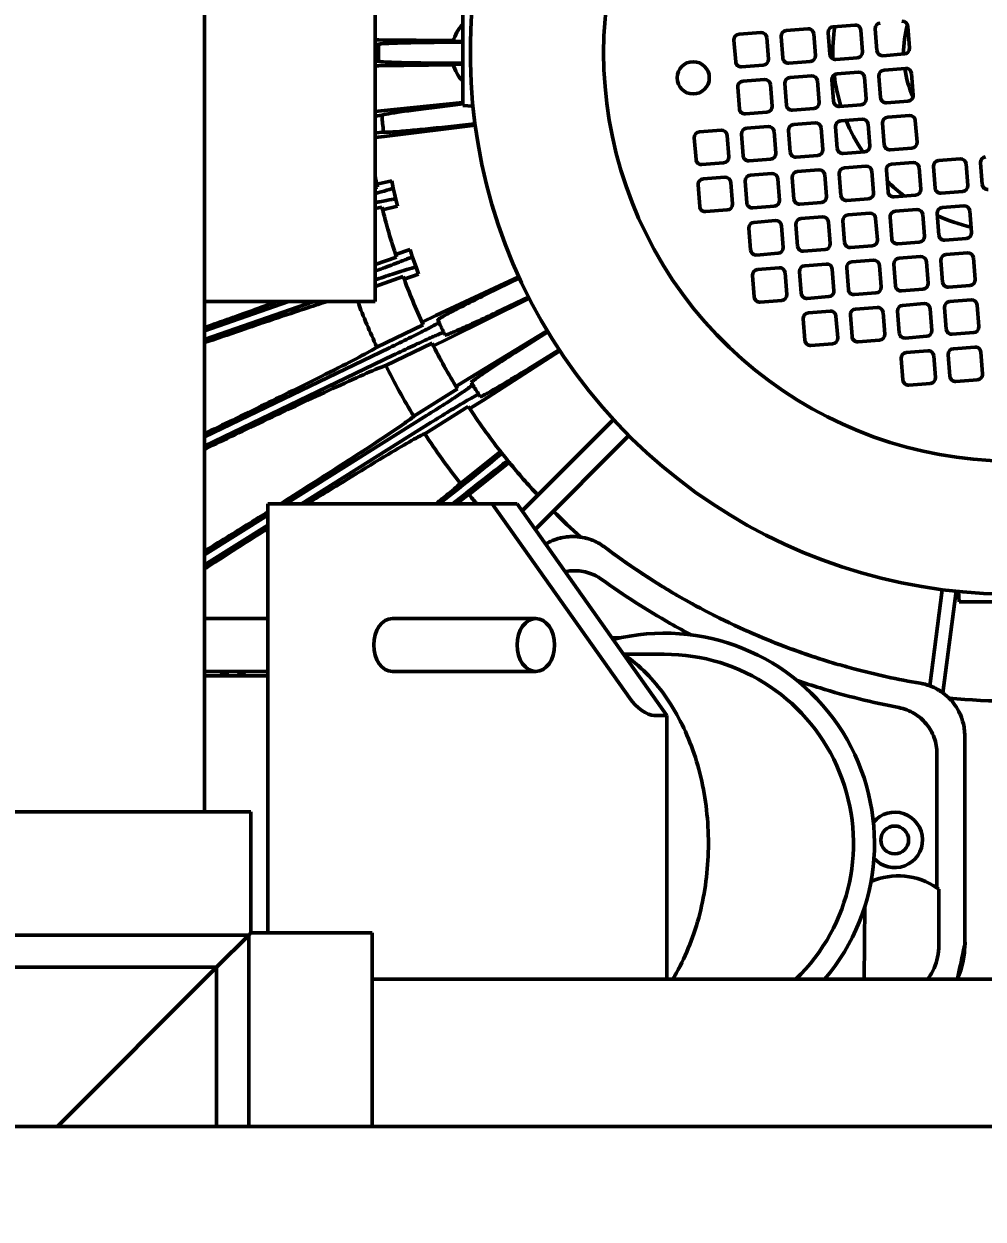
# Model space of a CAD drawing. Header units: inches. Extents: x 11 to 1621, y 11 to 1332.
# Drawn here: x 1080.39 to 1087.19, y 301.62 to 310.09 of the extents above; entities that cross this region are included whole.
import ezdxf

# ---------------------------------------------------------------- set-up
doc = ezdxf.new("R2010")
doc.units = ezdxf.units.IN
doc.header["$LTSCALE"] = 48
doc.header["$MEASUREMENT"] = 0
doc.layers.add('Dimension (ANSI)', color=7, linetype='Continuous', lineweight=25)
doc.layers.add('Visible (ANSI)', color=7, linetype='Continuous', lineweight=50)
doc.styles.add('Dimension Text', font='tahoma.ttf')
doc.dimstyles.new('ELC FT', dxfattribs={"dimscale": 48, "dimtxt": 0.12, "dimasz": 0.098425, "dimexe": 0.05, "dimexo": 0.1, "dimgap": 0.031496, "dimtad": 1, "dimdec": 5, "dimzin": 3, "dimdsep": 46, "dimlunit": 4, "dimtxsty": 'Dimension Text', "dimcen": 0.09, "dimdle": 0.5, "dimclrd": 5, "dimclre": 5, "dimclrt": 256, "dimadec": 1, "dimazin": 3, "dimtfac": 0.833333, "dimtofl": 0, "dimtmove": 0, "dimatfit": 3, "dimfxl": 0, "dimfrac": 2, "dimtolj": 1, "dimtzin": 0, "dimlwd": 25, "dimlwe": 25, "dimarcsym": 0})

# ---------------------------------------------------------------- blocks, each defined once
blk = doc.blocks.new('*D32')
at = {"layer": 'Defpoints', "color": 0, "linetype": 'Continuous', "transparency": 16777216}
for p in [(1009.1438, 460.8893), (1167.9445, 460.8893), (1018.5453, 291.4511)]:
    blk.add_point(p, dxfattribs=at)
at = {"layer": 'Dimension (ANSI)', "color": 5, "linetype": 'Continuous', "lineweight": 25, "transparency": 16777216}
for p, q in [((1163.1445, 460.8893), (1006.7438, 460.8893)), ((1009.1438, 296.1755), (1009.1438, 456.1649)), ((1013.7453, 291.4511), (1006.7438, 291.4511))]:
    blk.add_line(p, q, dxfattribs=at)
at = {"layer": 'Dimension (ANSI)', "color": 5, "linetype": 'Continuous', "transparency": 16777216}
for points in [[(1008.3564, 456.1649), (1009.9312, 456.1649), (1009.1438, 460.8893)], [(1008.3564, 296.1755), (1009.9312, 296.1755), (1009.1438, 291.4511)]]:
    blk.add_solid(points, dxfattribs=at)
at = {"layer": 'Dimension (ANSI)', "linetype": 'Continuous', "lineweight": 25, "transparency": 16777216, "insert": (1003.9957, 376.1702), "char_height": 5.76, "attachment_point": 5, "rotation": 90, "style": 'Dimension Text'}
blk.add_mtext('\\A1;14\'-1 7/16"', dxfattribs=at)
blk = doc.blocks.new('*D51')
at = {"layer": 'Defpoints', "color": 0, "linetype": 'Continuous', "transparency": 16777216}
for p in [(1146.447, 546.4511), (994.5453, 291.4511), (1018.5453, 291.4511)]:
    blk.add_point(p, dxfattribs=at)
at = {"layer": 'Dimension (ANSI)', "color": 5, "linetype": 'Continuous', "lineweight": 25, "transparency": 16777216}
for p, q in [((1141.647, 546.4511), (992.1453, 546.4511)), ((994.5453, 541.7267), (994.5453, 296.1755)), ((1013.7453, 291.4511), (992.1453, 291.4511))]:
    blk.add_line(p, q, dxfattribs=at)
at = {"layer": 'Dimension (ANSI)', "color": 5, "linetype": 'Continuous', "transparency": 16777216}
for points in [[(993.7579, 541.7267), (995.3327, 541.7267), (994.5453, 546.4511)], [(993.7579, 296.1755), (995.3327, 296.1755), (994.5453, 291.4511)]]:
    blk.add_solid(points, dxfattribs=at)
at = {"layer": 'Dimension (ANSI)', "linetype": 'Continuous', "lineweight": 25, "transparency": 16777216, "insert": (990.0336, 418.9511), "char_height": 5.76, "attachment_point": 5, "rotation": 90, "style": 'Dimension Text'}
blk.add_mtext('\\A1;21\'-3"', dxfattribs=at)

msp = doc.modelspace()

# ---------------------------------------------------------------- linework, layer by layer
at = {"layer": 'Visible (ANSI)'}
for p, q in [((1081.668842, 319.578653), (1081.668842, 304.504153)), ((1082.876756, 313.072271), (1082.876756, 308.122271)), ((1083.498372, 310.258714), (1083.498372, 309.510683)), ((1085.943246, 310.055161), (1085.790176, 310.043114)), ((1086.276861, 310.081417), (1086.123791, 310.06937)), ((1086.331245, 309.892187), (1086.319198, 310.045257)), ((1086.421245, 310.053288), (1086.433292, 309.900218)), ((1086.664859, 309.918443), (1086.652812, 310.071513)), ((1082.876756, 309.976959), (1082.903224, 309.976959)), ((1082.903224, 309.976959), (1083.43188, 309.970587)), ((1083.498372, 309.959632), (1083.296701, 309.958174)), ((1083.430449, 309.965732), (1083.498372, 309.96547)), ((1085.420403, 309.97452), (1085.432449, 309.82145)), ((1085.609632, 310.028905), (1085.456562, 310.016858)), ((1085.664017, 309.839675), (1085.65197, 309.992745)), ((1085.754017, 310.000776), (1085.766064, 309.847706)), ((1085.997631, 309.865931), (1085.985584, 310.019001)), ((1086.087631, 310.027032), (1086.099678, 309.873962)), ((1082.876756, 309.943957), (1082.902657, 309.944614)), ((1086.475629, 309.864059), (1086.628699, 309.876105)), ((1082.902655, 309.824874), (1082.876756, 309.825529)), ((1082.903224, 309.792439), (1082.876756, 309.792439)), ((1083.43188, 309.79881), (1082.903224, 309.792439)), ((1083.29673, 309.811223), (1083.498372, 309.809765)), ((1083.498372, 309.803928), (1083.430449, 309.803666)), ((1085.474787, 309.785291), (1085.627857, 309.797337)), ((1085.808401, 309.811547), (1085.961471, 309.823593)), ((1086.142015, 309.837803), (1086.295085, 309.849849)), ((1085.969502, 309.721547), (1085.816432, 309.7095)), ((1086.303117, 309.747803), (1086.150047, 309.735756)), ((1086.357501, 309.558573), (1086.345454, 309.711643)), ((1086.447501, 309.719674), (1086.459548, 309.566604)), ((1086.636731, 309.774059), (1086.483661, 309.762012)), ((1086.691115, 309.584829), (1086.679068, 309.737899)), ((1085.446659, 309.640906), (1085.458705, 309.487836)), ((1085.635888, 309.695291), (1085.482818, 309.683244)), ((1085.690273, 309.506061), (1085.678226, 309.659131)), ((1085.780273, 309.667162), (1085.79232, 309.514092)), ((1086.023887, 309.532317), (1086.01184, 309.685387)), ((1086.113887, 309.693418), (1086.125934, 309.540348)), ((1082.921107, 309.473995), (1083.498372, 309.532001)), ((1086.501885, 309.530445), (1086.654955, 309.542491)), ((1082.876756, 309.468998), (1082.921107, 309.473995)), ((1083.498372, 309.521483), (1083.314214, 309.499384)), ((1083.498372, 309.510683), (1083.570404, 309.505538)), ((1085.501043, 309.451677), (1085.654113, 309.463723)), ((1085.834657, 309.477933), (1085.987727, 309.489979)), ((1086.168271, 309.504189), (1086.321341, 309.516235)), ((1082.876756, 309.435228), (1082.924165, 309.44179)), ((1083.586145, 309.371115), (1082.941767, 309.290635)), ((1083.330695, 309.35336), (1083.584937, 309.380147)), ((1085.662144, 309.361677), (1085.509074, 309.34963)), ((1085.995758, 309.387933), (1085.842688, 309.375886)), ((1086.329373, 309.414189), (1086.176303, 309.402142)), ((1086.383757, 309.224959), (1086.37171, 309.378029)), ((1086.473757, 309.38606), (1086.485804, 309.23299)), ((1086.662987, 309.440445), (1086.509917, 309.428398)), ((1086.717371, 309.251215), (1086.705324, 309.404285)), ((1082.93757, 309.322803), (1082.876756, 309.317504)), ((1082.941767, 309.290635), (1082.876756, 309.28331)), ((1085.139301, 309.281036), (1085.151347, 309.127966)), ((1085.32853, 309.335421), (1085.17546, 309.323374)), ((1085.382915, 309.146191), (1085.370868, 309.299261)), ((1085.472915, 309.307292), (1085.484961, 309.154222)), ((1085.716529, 309.172447), (1085.704482, 309.325517)), ((1085.806529, 309.333548), (1085.818576, 309.180478)), ((1086.050143, 309.198703), (1086.038096, 309.351773)), ((1086.140143, 309.359804), (1086.15219, 309.206734)), ((1086.528141, 309.19683), (1086.681211, 309.208877)), ((1085.527299, 309.118062), (1085.680369, 309.130109)), ((1085.860913, 309.144318), (1086.013983, 309.156365)), ((1086.194527, 309.170574), (1086.347597, 309.182621)), ((1086.689243, 309.106831), (1086.536173, 309.094784)), ((1087.022857, 309.133087), (1086.869787, 309.12104)), ((1085.193685, 309.091806), (1085.346755, 309.103853)), ((1085.6884, 309.028063), (1085.53533, 309.016016)), ((1086.022014, 309.054319), (1085.868944, 309.042272)), ((1086.166399, 309.02619), (1086.178446, 308.87312)), ((1086.355629, 309.080575), (1086.202559, 309.068528)), ((1086.410013, 308.891345), (1086.397966, 309.044415)), ((1086.500013, 309.052446), (1086.51206, 308.899376)), ((1086.743627, 308.917601), (1086.73158, 309.070671)), ((1086.833627, 309.078702), (1086.845674, 308.925632)), ((1087.077241, 308.943857), (1087.065194, 309.096927)), ((1087.167241, 309.104958), (1087.179288, 308.951888)), ((1082.889374, 308.952044), (1082.995193, 308.976196)), ((1083.005857, 308.925378), (1082.995193, 308.976196)), ((1085.165557, 308.947422), (1085.177603, 308.794352)), ((1085.354786, 309.001807), (1085.201716, 308.98976)), ((1085.409171, 308.812577), (1085.397124, 308.965647)), ((1085.499171, 308.973678), (1085.511217, 308.820608)), ((1085.742785, 308.838833), (1085.730738, 308.991903)), ((1085.832785, 308.999934), (1085.844832, 308.846864)), ((1086.076399, 308.865089), (1086.064352, 309.018159)), ((1082.893366, 308.932985), (1082.876756, 308.929194)), ((1086.554397, 308.863216), (1086.707467, 308.875263)), ((1086.888011, 308.889472), (1087.041081, 308.901519)), ((1082.876756, 308.779868), (1082.925761, 308.791053)), ((1083.036252, 308.796302), (1082.930434, 308.77215)), ((1083.036252, 308.796302), (1083.023811, 308.846715)), ((1085.219941, 308.758192), (1085.373011, 308.770239)), ((1085.553555, 308.784448), (1085.706625, 308.796495)), ((1085.887169, 308.810704), (1086.040239, 308.822751)), ((1086.220783, 308.83696), (1086.373853, 308.849007)), ((1086.715499, 308.773217), (1086.562429, 308.76117)), ((1087.049113, 308.799473), (1086.896043, 308.787426)), ((1085.714656, 308.694449), (1085.561586, 308.682402)), ((1086.04827, 308.720705), (1085.8952, 308.708658)), ((1086.102655, 308.531475), (1086.090608, 308.684545)), ((1086.192655, 308.692576), (1086.204702, 308.539506)), ((1086.381884, 308.746961), (1086.228815, 308.734914)), ((1086.436269, 308.557731), (1086.424222, 308.710801)), ((1086.526269, 308.718832), (1086.538316, 308.565762)), ((1086.769883, 308.583987), (1086.757836, 308.737057)), ((1086.859883, 308.745088), (1086.87193, 308.592018)), ((1087.103497, 308.610243), (1087.09145, 308.763313)), ((1085.525427, 308.640064), (1085.537473, 308.486994)), ((1085.769041, 308.505219), (1085.756994, 308.658289)), ((1085.859041, 308.66632), (1085.871088, 308.51325)), ((1086.247039, 308.503346), (1086.400109, 308.515393)), ((1086.580653, 308.529602), (1086.733723, 308.541649)), ((1086.914267, 308.555858), (1087.067337, 308.567905)), ((1083.028199, 308.435482), (1082.876756, 308.38249)), ((1083.022099, 308.453974), (1083.124548, 308.489822)), ((1083.140835, 308.440517), (1083.124548, 308.489822)), ((1085.579811, 308.450834), (1085.732881, 308.462881)), ((1085.913425, 308.47709), (1086.066495, 308.489137)), ((1086.741755, 308.439603), (1086.588685, 308.427556)), ((1087.075369, 308.465859), (1086.922299, 308.453812)), ((1087.129753, 308.276629), (1087.117706, 308.429699)), ((1083.185491, 308.315657), (1083.167483, 308.36436)), ((1085.740912, 308.360835), (1085.587842, 308.348788)), ((1086.074526, 308.387091), (1085.921456, 308.375044)), ((1086.128911, 308.197861), (1086.116864, 308.350931)), ((1086.218911, 308.358962), (1086.230958, 308.205892)), ((1086.40814, 308.413347), (1086.255071, 308.4013)), ((1086.462525, 308.224117), (1086.450478, 308.377187)), ((1086.552525, 308.385218), (1086.564572, 308.232148)), ((1086.796139, 308.250373), (1086.784092, 308.403443)), ((1086.886139, 308.411474), (1086.898186, 308.258404)), ((1082.876756, 308.228252), (1083.076282, 308.298069)), ((1083.185491, 308.315657), (1083.083042, 308.279808)), ((1083.307546, 308.02099), (1083.895974, 308.295675)), ((1083.899756, 308.287385), (1083.670232, 308.174801)), ((1085.551683, 308.30645), (1085.563729, 308.15338)), ((1085.795297, 308.171605), (1085.78325, 308.324675)), ((1085.885297, 308.332706), (1085.897344, 308.179636)), ((1086.273295, 308.169732), (1086.426365, 308.181779)), ((1086.606909, 308.195988), (1086.759979, 308.208035)), ((1086.940523, 308.222244), (1087.093593, 308.234291)), ((1082.442888, 308.122271), (1081.668842, 307.85142)), ((1081.668842, 307.913987), (1082.264084, 308.122271)), ((1081.668842, 308.122271), (1082.876756, 308.122271)), ((1083.969243, 308.143531), (1083.387606, 307.854743)), ((1083.733992, 308.042403), (1083.965119, 308.151657)), ((1085.606067, 308.11722), (1085.759137, 308.129267)), ((1085.939681, 308.143476), (1086.092751, 308.155523)), ((1086.768011, 308.105988), (1086.614941, 308.093942)), ((1087.101625, 308.132244), (1086.948555, 308.120198)), ((1087.156009, 307.943015), (1087.143962, 308.096085)), ((1083.209755, 307.973896), (1083.307546, 308.02099)), ((1086.100782, 308.053476), (1085.947712, 308.04143)), ((1086.155167, 307.864247), (1086.14312, 308.017317)), ((1086.245167, 308.025348), (1086.257214, 307.872278)), ((1086.434396, 308.079732), (1086.281327, 308.067686)), ((1086.488781, 307.890503), (1086.476734, 308.043573)), ((1086.578781, 308.051604), (1086.590828, 307.898534)), ((1086.822395, 307.916759), (1086.810348, 308.069829)), ((1086.912395, 308.07786), (1086.924442, 307.92479)), ((1083.217887, 307.956204), (1082.88974, 307.798177)), ((1083.329251, 307.973818), (1083.321112, 307.991507)), ((1085.911553, 307.999092), (1085.9236, 307.846022)), ((1083.387606, 307.854743), (1083.289815, 307.807649)), ((1083.373014, 307.883731), (1083.364259, 307.901124)), ((1083.541886, 307.575594), (1084.095859, 307.914436)), ((1084.100546, 307.906621), (1083.885071, 307.769047)), ((1086.299551, 307.836118), (1086.452621, 307.848165)), ((1086.633165, 307.862374), (1086.786235, 307.874421)), ((1086.966779, 307.88863), (1087.119849, 307.900677)), ((1081.668842, 307.162203), (1082.979095, 307.793188)), ((1082.952906, 307.667011), (1083.281053, 307.825038)), ((1084.185702, 307.771451), (1083.640057, 307.419357)), ((1083.963253, 307.64462), (1084.180695, 307.779064)), ((1085.965937, 307.809862), (1086.119007, 307.821909)), ((1086.794267, 307.772374), (1086.641197, 307.760328)), ((1087.127881, 307.79863), (1086.974811, 307.786583)), ((1087.182265, 307.609401), (1087.170218, 307.762471)), ((1083.004718, 307.739981), (1081.668842, 307.096657)), ((1086.605037, 307.71799), (1086.617084, 307.56492)), ((1086.848651, 307.583145), (1086.836604, 307.736215)), ((1086.938651, 307.744246), (1086.950698, 307.591176)), ((1083.460045, 307.501177), (1083.151655, 307.307403)), ((1083.449983, 307.517848), (1083.541886, 307.575594)), ((1083.568736, 307.53115), (1083.558668, 307.547816)), ((1086.659421, 307.52876), (1086.812491, 307.540807)), ((1086.993035, 307.555016), (1087.146105, 307.567063)), ((1083.640057, 307.419357), (1083.548153, 307.36161)), ((1083.622311, 307.446529), (1083.611663, 307.462832)), ((1083.229109, 307.184134), (1083.537499, 307.377909)), ((1082.244049, 306.686021), (1083.241006, 307.31245)), ((1083.272425, 307.262447), (1082.355048, 306.686021)), ((1084.566883, 307.284023), (1083.91892, 306.636075)), ((1084.011154, 306.505637), (1084.675927, 307.170411)), ((1083.766099, 307.057508), (1083.481346, 306.830425)), ((1083.775195, 307.045884), (1083.766116, 307.057521)), ((1083.827483, 306.980569), (1083.818157, 306.99201)), ((1083.827467, 306.980556), (1083.542713, 306.753473)), ((1083.331842, 306.686021), (1083.47042, 306.796534)), ((1083.50724, 306.750362), (1083.426559, 306.686021)), ((1082.204366, 306.686021), (1082.115836, 306.686021)), ((1082.115836, 303.644778), (1082.115836, 306.686021)), ((1082.204366, 306.686021), (1082.38086, 306.686021)), ((1083.353273, 306.686021), (1082.38086, 306.686021)), ((1083.706826, 306.686021), (1083.353273, 306.686021)), ((1083.706826, 306.686021), (1084.679239, 305.310821)), ((1083.706826, 306.686021), (1083.883603, 306.686021)), ((1083.883603, 306.686021), (1084.944263, 305.186021)), ((1081.668842, 306.324594), (1082.115836, 306.605459)), ((1082.115836, 306.535714), (1081.668842, 306.254849)), ((1086.896672, 306.077977), (1086.80873, 305.396585)), ((1086.901514, 305.346621), (1086.994432, 306.066574)), ((1087.011054, 306.064888), (1087.016199, 305.992856)), ((1087.016199, 305.992856), (1087.764231, 305.992856)), ((1081.695991, 305.873521), (1082.115836, 305.873521)), ((1082.999719, 305.873521), (1084.016185, 305.873521)), ((1084.609223, 305.735719), (1084.552462, 305.740112)), ((1084.925951, 305.620771), (1084.636848, 305.620771)), ((1081.668842, 305.467271), (1082.115836, 305.467271)), ((1081.695991, 305.498521), (1082.115836, 305.498521)), ((1082.999719, 305.498521), (1084.016185, 305.498521)), ((1084.855733, 305.186021), (1084.944263, 305.186021)), ((1084.944263, 303.316653), (1084.944263, 305.186021)), ((1087.055569, 303.560587), (1087.055569, 305.042179)), ((1081.996967, 304.504153), (1078.965717, 304.504153)), ((1081.996967, 303.644778), (1081.996967, 304.504153)), ((1086.343105, 303.316653), (1086.348553, 303.836711)), ((1081.981342, 303.629153), (1078.965717, 303.629153)), ((1081.753998, 303.401809), (1081.981342, 303.629153)), ((1081.981342, 303.629153), (1081.996967, 303.644778)), ((1081.981342, 302.273462), (1081.981342, 303.629153)), ((1081.996967, 303.644778), (1082.856342, 303.644778)), ((1082.856342, 302.273462), (1082.856342, 303.644778)), ((1079.19306, 303.401809), (1081.753998, 303.401809)), ((1081.753998, 303.401809), (1080.62565, 302.273462)), ((1081.753998, 303.401809), (1081.753998, 302.273462)), ((1144.134479, 303.316653), (1082.856342, 303.316653)), ((1037.571979, 302.273462), (1144.134479, 302.273462))]:
    msp.add_line(p, q, dxfattribs=at)
for centre, radius in [((1085.131452, 309.70693), 0.114173), ((1086.559629, 304.304046), 0.098425)]:
    msp.add_circle(centre, radius, dxfattribs=at)
for centre, radius, start, end in [((1087.390215, 309.884699), 3.838583, 72.7611425, 284.857357), ((1087.390215, 309.884699), 2.893701, 63.8732732, 296.1267268), ((1083.714388, 309.884699), 0.295276, 137.018601, 164.0718793), ((1085.793265, 310.003865), 0.03937, 94.5, 184.5), ((1085.946335, 310.015912), 0.03937, 4.5, 94.5), ((1086.126879, 310.030121), 0.03937, 94.5, 184.5), ((1087.390215, 309.884699), 1.269685, 171.5996651, 181.9330004), ((1086.279949, 310.042168), 0.03937, 4.5, 94.5), ((1086.460494, 310.056377), 0.03937, 94.5, 184.5), ((1086.613564, 310.068424), 0.03937, 4.5, 94.5), ((1087.390215, 309.884699), 0.767717, 164.8568394, 180.6774463), ((1085.459651, 309.977609), 0.03937, 94.5, 184.5), ((1085.612721, 309.989656), 0.03937, 4.5, 94.5), ((1086.138926, 309.877051), 0.03937, 184.5, 274.5), ((1086.291996, 309.889098), 0.03937, 274.5, 4.5), ((1086.47254, 309.903307), 0.03937, 184.5, 274.5), ((1086.62561, 309.915354), 0.03937, 274.5, 4.5), ((1083.714388, 309.884699), 0.295276, 195.9281207, 222.981399), ((1085.471698, 309.824539), 0.03937, 184.5, 274.5), ((1085.624768, 309.836586), 0.03937, 274.5, 4.5), ((1085.805312, 309.850795), 0.03937, 184.5, 274.5), ((1085.958382, 309.862842), 0.03937, 274.5, 4.5), ((1085.819521, 309.670251), 0.03937, 94.5, 184.5), ((1085.972591, 309.682298), 0.03937, 4.5, 94.5), ((1086.153135, 309.696507), 0.03937, 94.5, 184.5), ((1087.390215, 309.884699), 1.269685, 187.0669996, 197.4003349), ((1086.306205, 309.708554), 0.03937, 4.5, 94.5), ((1086.48675, 309.722763), 0.03937, 94.5, 184.5), ((1087.390215, 309.884699), 0.767717, 188.3225537, 204.1431606), ((1086.63982, 309.73481), 0.03937, 4.5, 94.5), ((1085.485907, 309.643995), 0.03937, 94.5, 184.5), ((1085.638977, 309.656042), 0.03937, 4.5, 94.5), ((1085.984638, 309.529228), 0.03937, 274.5, 4.5), ((1086.165182, 309.543437), 0.03937, 184.5, 274.5), ((1086.318252, 309.555484), 0.03937, 274.5, 4.5), ((1086.498796, 309.569693), 0.03937, 184.5, 274.5), ((1086.651866, 309.58174), 0.03937, 274.5, 4.5), ((1085.497954, 309.490925), 0.03937, 184.5, 274.5), ((1085.651024, 309.502972), 0.03937, 274.5, 4.5), ((1085.831568, 309.517181), 0.03937, 184.5, 274.5), ((1085.665233, 309.322428), 0.03937, 4.5, 94.5), ((1085.845777, 309.336637), 0.03937, 94.5, 184.5), ((1085.998847, 309.348684), 0.03937, 4.5, 94.5), ((1086.179391, 309.362893), 0.03937, 94.5, 184.5), ((1087.390215, 309.884699), 1.269685, 202.1905523, 213.6318947), ((1086.332461, 309.37494), 0.03937, 4.5, 94.5), ((1086.513006, 309.389149), 0.03937, 94.5, 184.5), ((1086.666076, 309.401196), 0.03937, 4.5, 94.5), ((1085.178549, 309.284125), 0.03937, 94.5, 184.5), ((1085.331619, 309.296172), 0.03937, 4.5, 94.5), ((1085.512163, 309.310381), 0.03937, 94.5, 184.5), ((1086.010894, 309.195614), 0.03937, 274.5, 4.5), ((1086.191438, 309.209823), 0.03937, 184.5, 274.5), ((1086.344508, 309.22187), 0.03937, 274.5, 4.5), ((1086.525052, 309.236079), 0.03937, 184.5, 274.5), ((1086.678122, 309.248126), 0.03937, 274.5, 4.5), ((1085.190596, 309.131055), 0.03937, 184.5, 274.5), ((1085.343666, 309.143102), 0.03937, 274.5, 4.5), ((1085.52421, 309.157311), 0.03937, 184.5, 274.5), ((1085.67728, 309.169358), 0.03937, 274.5, 4.5), ((1085.857824, 309.183567), 0.03937, 184.5, 274.5), ((1086.692332, 309.067582), 0.03937, 4.5, 94.5), ((1086.872876, 309.081791), 0.03937, 94.5, 184.5), ((1087.025946, 309.093838), 0.03937, 4.5, 94.5), ((1087.20649, 309.108047), 0.03937, 94.5, 184.5), ((1085.691489, 308.988814), 0.03937, 4.5, 94.5), ((1085.872033, 309.003023), 0.03937, 94.5, 184.5), ((1086.025103, 309.01507), 0.03937, 4.5, 94.5), ((1086.205647, 309.029279), 0.03937, 94.5, 184.5), ((1086.358717, 309.041326), 0.03937, 4.5, 94.5), ((1086.539262, 309.055535), 0.03937, 94.5, 184.5), ((1087.390215, 309.884699), 4.596457, 190.9047384, 191.9497454), ((1085.204805, 308.950511), 0.03937, 94.5, 184.5), ((1085.357875, 308.962558), 0.03937, 4.5, 94.5), ((1085.538419, 308.976767), 0.03937, 94.5, 184.5), ((1087.390215, 309.884699), 1.269685, 225.8760361, 233.1239639), ((1087.037992, 308.940768), 0.03937, 274.5, 4.5), ((1087.218537, 308.954977), 0.03937, 184.5, 274.5), ((1086.03715, 308.862), 0.03937, 274.5, 4.5), ((1086.217694, 308.876209), 0.03937, 184.5, 274.5), ((1086.370764, 308.888256), 0.03937, 274.5, 4.5), ((1086.551308, 308.902465), 0.03937, 184.5, 274.5), ((1086.704378, 308.914512), 0.03937, 274.5, 4.5), ((1086.884922, 308.928721), 0.03937, 184.5, 274.5), ((1087.390215, 309.884699), 4.596457, 193.7645404, 198.3783168), ((1085.216852, 308.797441), 0.03937, 184.5, 274.5), ((1085.369922, 308.809488), 0.03937, 274.5, 4.5), ((1085.550466, 308.823697), 0.03937, 184.5, 274.5), ((1085.703536, 308.835744), 0.03937, 274.5, 4.5), ((1085.88408, 308.849953), 0.03937, 184.5, 274.5), ((1086.718588, 308.733968), 0.03937, 4.5, 94.5), ((1086.899132, 308.748177), 0.03937, 94.5, 184.5), ((1087.052202, 308.760224), 0.03937, 4.5, 94.5), ((1085.717745, 308.6552), 0.03937, 4.5, 94.5), ((1085.898289, 308.669409), 0.03937, 94.5, 184.5), ((1086.051359, 308.681456), 0.03937, 4.5, 94.5), ((1086.231903, 308.695665), 0.03937, 94.5, 184.5), ((1086.384973, 308.707712), 0.03937, 4.5, 94.5), ((1086.565518, 308.721921), 0.03937, 94.5, 184.5), ((1087.390215, 309.884699), 1.269685, 245.3681053, 256.8094477), ((1085.564675, 308.643153), 0.03937, 94.5, 184.5), ((1087.064248, 308.607154), 0.03937, 274.5, 4.5), ((1085.910336, 308.516339), 0.03937, 184.5, 274.5), ((1086.063406, 308.528386), 0.03937, 274.5, 4.5), ((1086.24395, 308.542595), 0.03937, 184.5, 274.5), ((1086.39702, 308.554642), 0.03937, 274.5, 4.5), ((1086.577564, 308.568851), 0.03937, 184.5, 274.5), ((1086.730634, 308.580898), 0.03937, 274.5, 4.5), ((1086.911178, 308.595107), 0.03937, 184.5, 274.5), ((1085.576722, 308.490083), 0.03937, 184.5, 274.5), ((1085.729792, 308.50213), 0.03937, 274.5, 4.5), ((1086.744844, 308.400354), 0.03937, 4.5, 94.5), ((1086.925388, 308.414563), 0.03937, 94.5, 184.5), ((1087.078458, 308.42661), 0.03937, 4.5, 94.5), ((1085.590931, 308.309539), 0.03937, 94.5, 184.5), ((1085.744001, 308.321586), 0.03937, 4.5, 94.5), ((1085.924545, 308.335795), 0.03937, 94.5, 184.5), ((1086.077615, 308.347842), 0.03937, 4.5, 94.5), ((1086.258159, 308.362051), 0.03937, 94.5, 184.5), ((1086.411229, 308.374098), 0.03937, 4.5, 94.5), ((1086.591774, 308.388307), 0.03937, 94.5, 184.5), ((1087.390215, 309.884699), 4.596457, 200.1931118, 204.8068882), ((1087.090504, 308.27354), 0.03937, 274.5, 4.5), ((1085.936592, 308.182725), 0.03937, 184.5, 274.5), ((1086.089662, 308.194772), 0.03937, 274.5, 4.5), ((1086.270206, 308.208981), 0.03937, 184.5, 274.5), ((1086.423276, 308.221028), 0.03937, 274.5, 4.5), ((1086.60382, 308.235237), 0.03937, 184.5, 274.5), ((1086.75689, 308.247284), 0.03937, 274.5, 4.5), ((1086.937434, 308.261493), 0.03937, 184.5, 274.5), ((1087.390215, 309.884699), 4.96063, 200.8107926, 204.8735077), ((1085.602978, 308.156469), 0.03937, 184.5, 274.5), ((1085.756048, 308.168516), 0.03937, 274.5, 4.5), ((1086.61803, 308.054693), 0.03937, 94.5, 184.5), ((1086.7711, 308.06674), 0.03937, 4.5, 94.5), ((1086.951644, 308.080949), 0.03937, 94.5, 184.5), ((1087.104714, 308.092996), 0.03937, 4.5, 94.5), ((1085.950801, 308.002181), 0.03937, 94.5, 184.5), ((1086.103871, 308.014228), 0.03937, 4.5, 94.5), ((1086.284415, 308.028437), 0.03937, 94.5, 184.5), ((1086.437485, 308.040484), 0.03937, 4.5, 94.5), ((1086.96369, 307.927879), 0.03937, 184.5, 274.5), ((1087.11676, 307.939926), 0.03937, 274.5, 4.5), ((1085.962848, 307.849111), 0.03937, 184.5, 274.5), ((1086.115918, 307.861158), 0.03937, 274.5, 4.5), ((1086.296462, 307.875367), 0.03937, 184.5, 274.5), ((1086.449532, 307.887414), 0.03937, 274.5, 4.5), ((1086.630076, 307.901623), 0.03937, 184.5, 274.5), ((1086.783146, 307.91367), 0.03937, 274.5, 4.5), ((1087.390215, 309.884699), 4.596457, 206.6216832, 211.2354596), ((1086.644286, 307.721079), 0.03937, 94.5, 184.5), ((1086.797355, 307.733126), 0.03937, 4.5, 94.5), ((1086.9779, 307.747335), 0.03937, 94.5, 184.5), ((1087.13097, 307.759382), 0.03937, 4.5, 94.5), ((1087.390215, 309.884699), 4.96063, 206.5550637, 211.3020791), ((1086.809402, 307.580056), 0.03937, 274.5, 4.5), ((1086.989946, 307.594265), 0.03937, 184.5, 274.5), ((1087.143016, 307.606312), 0.03937, 274.5, 4.5), ((1086.656332, 307.568009), 0.03937, 184.5, 274.5), ((1087.390215, 309.884699), 4.596457, 213.0502546, 217.9579693), ((1087.390215, 309.884699), 4.96063, 212.9836352, 218.0030087), ((1087.088519, 309.644104), 4.210573, 217.7811998, 217.9017481), ((1087.390215, 309.884699), 4.596457, 219.1848878, 223.0369654), ((1087.088519, 309.644104), 4.210573, 219.2411091, 219.3616511), ((1087.390215, 309.884699), 4.96063, 219.1398484, 220.1516419), ((1087.390215, 309.884699), 4.596457, 225, 228.3400968), ((1084.278208, 306.077105), 0.377844, 118.5352502, 120.8072125), ((1084.278208, 306.077105), 0.377844, 98.0931692, 108.7930039), ((1084.278208, 306.077105), 0.377844, 76.959095, 87.6931296), ((1084.278208, 306.077105), 0.377844, 52.9240625, 67.3424384), ((1087.593446, 310.464464), 5.121222, 232.9240625, 238.326021), ((1087.593446, 310.464464), 5.121222, 241.9120622, 245.2632985), ((1084.925951, 304.279771), 1.49, 319.7301875, 104.0909905), ((1087.593446, 310.464464), 5.121222, 248.0750469, 251.4262832), ((1084.925951, 304.279771), 1.341, 314.0932123, 90), ((1087.390215, 309.884699), 7.224409, 217.6318498, 217.6950483), ((1087.593446, 310.464464), 5.121222, 255.0123244, 260.414283), ((1086.677726, 305.042179), 0.377844, 65.9959071, 80.414283), ((1086.677726, 305.042179), 0.377844, 45.6452158, 56.3792504), ((1087.390215, 309.884699), 4.596457, 264.4333157, 275.5666843), ((1086.677726, 305.042179), 0.377844, 24.5453415, 35.2451762), ((1086.677726, 305.042179), 0.377844, 0, 14.8030953), ((1086.559629, 304.304046), 0.19685, 221.4867858, 140.2158223), ((1086.584237, 303.559892), 0.488896, 55.8450448, 113.2625569), ((1086.455592, 303.560587), 0.599977, 340.7495196, 347.8522756)]:
    msp.add_arc(centre, radius, start, end, dxfattribs=at)
for centre, major_axis, ratio, start_param, end_param in [((1085.736239, 309.507189), (-0.626169, 2.743425), 0.99207561, 1.55645938, 1.58513331), ((1085.788907, 309.324377), (-0.929398, 2.656066), 0.99207561, 1.55645938, 1.58513331), ((1083.467384, 306.800407), (0.307813, 0.245473), 0.01249982, 4.71228362, 6.2830498), ((1083.510341, 306.746541), (-0.307814, -0.245473), 0.01249982, 3.14172815, 4.71249438), ((1086.924422, 309.513241), (-2.500891, 3.136018), 0.99739926, 1.56220792, 1.57938473), ((1082.999719, 305.686021), (0, 0.1875), 0.70710678, 0, 3.14159265), ((1082.017019, 305.643779), (0.30781, 0.24547), 0.0124998, 3.92573743, 4.09491749), ((1082.059976, 305.589913), (-0.30781, -0.24547), 0.0124998, 5.1095147, 5.25115323), ((1084.767486, 305.310821), (-0.1153, 0.1153), 0.41421356, 1.17809725, 2.74889357)]:
    msp.add_ellipse(centre, major_axis=major_axis, ratio=ratio, start_param=start_param, end_param=end_param, dxfattribs=at)
msp.add_ellipse((1084.016185, 305.686021), major_axis=(0, -0.1875), ratio=0.70710678, dxfattribs=at)
for points, knots in [([(1083.296701, 309.958174), (1083.244624, 309.957798), (1083.193062, 309.957238), (1083.098162, 309.955629), (1083.055536, 309.954604), (1082.98342, 309.952125), (1082.954595, 309.950694), (1082.914037, 309.947643), (1082.90318, 309.946053), (1082.902657, 309.944614)], [-1.56714313, -1.56714313, -1.56714313, -1.56714313, -1.17031837, -1.17031837, -0.78356814, -0.78356814, -0.39697383, -0.39697383, 0, 0, 0, 0]), ([(1082.902657, 309.944614), (1082.902015, 309.914082), (1082.902027, 309.903819), (1082.902026, 309.865361), (1082.902142, 309.849399), (1082.902655, 309.824874)], [-0.370578738, -0.370578738, -0.370578738, -0.370578738, -0.186926019, -0.186926019, 0, 0, 0, 0]), ([(1082.902655, 309.824874), (1082.902745, 309.823427), (1082.913402, 309.821819), (1082.9538, 309.81875), (1082.982442, 309.817316), (1083.054265, 309.814829), (1083.096795, 309.813798), (1083.192047, 309.81217), (1083.244123, 309.811603), (1083.29673, 309.811223)], [-1.57566558, -1.57566558, -1.57566558, -1.57566558, -1.17429602, -1.17429602, -0.78782922, -0.78782922, -0.40087549, -0.40087549, 0, 0, 0, 0]), ([(1083.314214, 309.499384), (1083.262506, 309.493179), (1083.211331, 309.48685), (1083.117208, 309.474625), (1083.074965, 309.468834), (1083.00358, 309.458296), (1082.975096, 309.453647), (1082.935134, 309.446074), (1082.924525, 309.443278), (1082.924165, 309.44179)], [-1.56714313, -1.56714313, -1.56714313, -1.56714313, -1.17031837, -1.17031837, -0.78356814, -0.78356814, -0.39697383, -0.39697383, 0, 0, 0, 0]), ([(1082.924165, 309.44179), (1082.926946, 309.411378), (1082.928107, 309.401181), (1082.932412, 309.362965), (1082.934314, 309.347118), (1082.93757, 309.322803)], [-0.370617269, -0.370617269, -0.370617269, -0.370617269, -0.186945223, -0.186945223, -0.000001, -0.000001, -0.000001, -0.000001]), ([(1082.93757, 309.322803), (1082.937821, 309.321375), (1082.948592, 309.320971), (1082.989079, 309.322444), (1083.017701, 309.324226), (1083.089351, 309.329796), (1083.13173, 309.333533), (1083.226565, 309.342581), (1083.278376, 309.347848), (1083.330695, 309.35336)], [-1.57566557, -1.57566557, -1.57566557, -1.57566557, -1.17429602, -1.17429602, -0.78782922, -0.78782922, -0.40087549, -0.40087549, 0, 0, 0, 0]), ([(1082.876756, 308.88757), (1082.883023, 308.88916), (1082.889115, 308.890716), (1082.929625, 308.90114), (1082.957172, 308.908618), (1082.98636, 308.917293), (1082.994013, 308.919772), (1083.003703, 308.923442), (1083.006002, 308.924688), (1083.005857, 308.925378)], [0.722336807, 0.722336807, 0.722336807, 0.722336807, 0.788011506, 0.788011506, 1.172903679, 1.172903679, 1.379705656, 1.379705656, 1.57519948, 1.57519948, 1.57519948, 1.57519948]), ([(1083.023811, 308.846715), (1083.023642, 308.8474), (1083.021031, 308.847524), (1083.010708, 308.846627), (1083.002737, 308.84554), (1082.972675, 308.840692), (1082.944612, 308.835477), (1082.89917, 308.82641), (1082.888212, 308.824189), (1082.876756, 308.821836)], [0, 0, 0, 0, 0.195498093, 0.195498093, 0.402304561, 0.402304561, 0.78720508, 0.78720508, 0.901444008, 0.901444008, 0.901444008, 0.901444008]), ([(1082.876756, 308.337114), (1082.890265, 308.341963), (1082.903557, 308.34676), (1082.960706, 308.367502), (1083.000726, 308.382341), (1083.067795, 308.407897), (1083.094332, 308.418412), (1083.122366, 308.4303), (1083.129693, 308.433621), (1083.138911, 308.438353), (1083.141056, 308.439848), (1083.140835, 308.440517)], [0.285392, 0.285392, 0.285392, 0.285392, 0.39979191, 0.39979191, 0.78801151, 0.78801151, 1.17290368, 1.17290368, 1.37970566, 1.37970566, 1.57519948, 1.57519948, 1.57519948, 1.57519948]), ([(1083.167483, 308.36436), (1083.167239, 308.365021), (1083.16463, 308.364853), (1083.154472, 308.362805), (1083.146674, 308.360833), (1083.117344, 308.352649), (1083.09004, 308.344324), (1083.021669, 308.322488), (1082.981128, 308.309137), (1082.91719, 308.28759), (1082.897159, 308.280781), (1082.876756, 308.273788)], [0, 0, 0, 0, 0.19549809, 0.19549809, 0.40230456, 0.40230456, 0.78720508, 0.78720508, 1.17543315, 1.17543315, 1.34501848, 1.34501848, 1.34501848, 1.34501848]), ([(1083.670232, 308.174801), (1083.622979, 308.151623), (1083.576287, 308.128507), (1083.491168, 308.085709), (1083.453305, 308.066331), (1083.389682, 308.032931), (1083.364501, 308.019212), (1083.338122, 308.003945), (1083.331285, 307.999746), (1083.322755, 307.993903), (1083.320818, 307.992146), (1083.321112, 307.991507)], [-1.57592415, -1.57592415, -1.57592415, -1.57592415, -1.17486745, -1.17486745, -0.78796298, -0.78796298, -0.40143527, -0.40143527, -0.19502231, -0.19502231, 0, 0, 0, 0]), ([(1082.187148, 308.122237), (1082.063353, 308.077128), (1081.936603, 308.031549), (1081.787692, 307.978241), (1081.726591, 307.956492), (1081.668846, 307.936052)], [-3.443403224, -3.443403224, -3.443403224, -3.443403224, -3.203980652, -3.203980652, -3.016881375, -3.016881375, -3.016881375, -3.016881375]), ([(1081.668848, 307.829481), (1081.748189, 307.856987), (1081.833792, 307.886428), (1082.055406, 307.962025), (1082.247942, 308.027319), (1082.449346, 308.093559), (1082.496663, 308.108905), (1082.538773, 308.122271)], [-4.25484562, -4.25484562, -4.25484562, -4.25484562, -3.17070036, -3.17070036, -1.71223176, -1.71223176, -1.21267907, -1.21267907, -1.21267907, -1.21267907]), ([(1083.373014, 307.883731), (1083.373665, 307.882439), (1083.383911, 307.885589), (1083.421548, 307.900306), (1083.447934, 307.911421), (1083.513653, 307.940306), (1083.552389, 307.957814), (1083.617516, 307.987815), (1083.641058, 307.998754), (1083.687831, 308.020631), (1083.710893, 308.031484), (1083.733992, 308.042403)], [-1.5759127, -1.5759127, -1.5759127, -1.5759127, -1.17444953, -1.17444953, -0.78795723, -0.78795723, -0.40102019, -0.40102019, -0.19468448, -0.19468448, 0, 0, 0, 0]), ([(1082.979095, 307.793188), (1083.026365, 307.815952), (1083.073035, 307.838747), (1083.158429, 307.881094), (1083.196537, 307.90032), (1083.260323, 307.933225), (1083.285516, 307.946645), (1083.312042, 307.961598), (1083.318951, 307.965717), (1083.327582, 307.971452), (1083.329546, 307.973178), (1083.329251, 307.973818)], [0, 0, 0, 0, 0.3997919, 0.3997919, 0.78801149, 0.78801149, 1.17290367, 1.17290367, 1.37970565, 1.37970565, 1.57519948, 1.57519948, 1.57519948, 1.57519948]), ([(1083.329251, 307.973818), (1083.329559, 307.973155), (1083.329837, 307.972557), (1083.330122, 307.971943), (1083.330473, 307.97119), (1083.330836, 307.97041), (1083.331199, 307.96963), (1083.331914, 307.968098), (1083.332631, 307.966562), (1083.33336, 307.965006), (1083.334073, 307.963483), (1083.334797, 307.96194), (1083.335529, 307.960386), (1083.336248, 307.958858), (1083.336973, 307.957319), (1083.337706, 307.95577), (1083.339144, 307.952727), (1083.340607, 307.949647), (1083.342085, 307.946551), (1083.343544, 307.943492), (1083.345017, 307.940418), (1083.346497, 307.937347), (1083.347976, 307.934275), (1083.349461, 307.931206), (1083.350942, 307.928158), (1083.352442, 307.925072), (1083.353938, 307.922008), (1083.35542, 307.918986), (1083.356174, 307.917448), (1083.356925, 307.915921), (1083.357671, 307.914406), (1083.35843, 307.912866), (1083.359185, 307.911338), (1083.359931, 307.90983), (1083.360693, 307.908291), (1083.361447, 307.906772), (1083.362199, 307.905258), (1083.362583, 307.904487), (1083.362966, 307.903718), (1083.363336, 307.902974), (1083.363638, 307.902368), (1083.363932, 307.901778), (1083.364259, 307.901124)], [4.6745427311, 4.6745427311, 4.6745427311, 4.6745427311, 4.6766032868, 4.6766032868, 4.6766032868, 4.6791315152, 4.6791315152, 4.6791315152, 4.6840938425, 4.6840938425, 4.6840938425, 4.6889526241, 4.6889526241, 4.6889526241, 4.6937303879, 4.6937303879, 4.6937303879, 4.7031180053, 4.7031180053, 4.7031180053, 4.7123889469, 4.7123889469, 4.7123889469, 4.7216598913, 4.7216598913, 4.7216598913, 4.731047517, 4.731047517, 4.731047517, 4.7358252874, 4.7358252874, 4.7358252874, 4.7406840775, 4.7406840775, 4.7406840775, 4.7456464155, 4.7456464155, 4.7456464155, 4.7481746504, 4.7481746504, 4.7481746504, 4.7502352118, 4.7502352118, 4.7502352118, 4.7502352118]), ([(1083.364259, 307.901124), (1083.363942, 307.901753), (1083.361368, 307.901294), (1083.351504, 307.898122), (1083.343975, 307.895289), (1083.315746, 307.883872), (1083.289546, 307.872543), (1083.22405, 307.843189), (1083.185259, 307.825382), (1083.098909, 307.785021), (1083.051988, 307.762745), (1083.004718, 307.739981)], [0, 0, 0, 0, 0.19549809, 0.19549809, 0.40230456, 0.40230456, 0.78720508, 0.78720508, 1.17543315, 1.17543315, 1.57523368, 1.57523368, 1.57523368, 1.57523368]), ([(1082.88974, 307.798177), (1082.882038, 307.792644), (1082.869289, 307.784719), (1082.83317, 307.764024), (1082.811141, 307.751922), (1082.732011, 307.709701), (1082.66461, 307.675025), (1082.430466, 307.556704), (1082.218095, 307.452068), (1081.93192, 307.311716), (1081.793916, 307.244966), (1081.668842, 307.185166)], [-3.93772258, -3.93772258, -3.93772258, -3.93772258, -3.83567723, -3.83567723, -3.7422453, -3.7422453, -3.56268719, -3.56268719, -3.20398065, -3.20398065, -2.70314514, -2.70314514, -2.70314514, -2.70314514]), ([(1083.885071, 307.769047), (1083.84071, 307.740724), (1083.796899, 307.712525), (1083.717107, 307.660466), (1083.681652, 307.636971), (1083.622169, 307.596656), (1083.598682, 307.580205), (1083.574178, 307.56208), (1083.567855, 307.557142), (1083.560032, 307.550381), (1083.558304, 307.548418), (1083.558668, 307.547816)], [-1.57592415, -1.57592415, -1.57592415, -1.57592415, -1.17486745, -1.17486745, -0.78796298, -0.78796298, -0.40143527, -0.40143527, -0.19502231, -0.19502231, 0, 0, 0, 0]), ([(1081.668842, 307.073512), (1081.688381, 307.083018), (1081.707964, 307.092525), (1081.858907, 307.165665), (1082.004162, 307.235198), (1082.304221, 307.376805), (1082.488236, 307.463246), (1082.712497, 307.566082), (1082.782783, 307.597705), (1082.866492, 307.633875), (1082.890058, 307.643718), (1082.929355, 307.659313), (1082.943688, 307.664413), (1082.952906, 307.667011)], [-5.63467056, -5.63467056, -5.63467056, -5.63467056, -5.3151309, -5.3151309, -3.17070036, -3.17070036, -1.71223176, -1.71223176, -0.89223943, -0.89223943, -0.46586973, -0.46586973, 0, 0, 0, 0]), ([(1083.622311, 307.446529), (1083.623102, 307.445317), (1083.632931, 307.449595), (1083.668684, 307.468434), (1083.693659, 307.482433), (1083.755731, 307.518495), (1083.792263, 307.54023), (1083.853622, 307.577334), (1083.875791, 307.59084), (1083.91982, 307.617817), (1083.941522, 307.631183), (1083.963253, 307.64462)], [-1.5759127, -1.5759127, -1.5759127, -1.5759127, -1.17444953, -1.17444953, -0.78795723, -0.78795723, -0.40102019, -0.40102019, -0.19468448, -0.19468448, 0, 0, 0, 0]), ([(1083.241006, 307.31245), (1083.28543, 307.340364), (1083.329255, 307.368241), (1083.409371, 307.419883), (1083.445086, 307.443255), (1083.504787, 307.483094), (1083.528319, 307.499251), (1083.553004, 307.517079), (1083.559408, 307.521947), (1083.567342, 307.528612), (1083.569101, 307.530547), (1083.568736, 307.53115)], [0, 0, 0, 0, 0.3997919, 0.3997919, 0.78801149, 0.78801149, 1.17290367, 1.17290367, 1.37970565, 1.37970565, 1.57519948, 1.57519948, 1.57519948, 1.57519948]), ([(1083.568736, 307.53115), (1083.569117, 307.530525), (1083.56946, 307.529962), (1083.569812, 307.529384), (1083.570245, 307.528675), (1083.570692, 307.527941), (1083.571141, 307.527206), (1083.572023, 307.525763), (1083.572908, 307.524317), (1083.573806, 307.522853), (1083.574685, 307.521419), (1083.575578, 307.519967), (1083.576478, 307.518505), (1083.577364, 307.517067), (1083.578257, 307.515619), (1083.579158, 307.514162), (1083.580929, 307.511299), (1083.582727, 307.508402), (1083.584542, 307.50549), (1083.586334, 307.502615), (1083.588143, 307.499725), (1083.589957, 307.496838), (1083.591771, 307.493952), (1083.59359, 307.491068), (1083.595403, 307.488206), (1083.597239, 307.485307), (1083.599069, 307.48243), (1083.60088, 307.479593), (1083.601802, 307.478149), (1083.602719, 307.476715), (1083.60363, 307.475293), (1083.604557, 307.473847), (1083.605478, 307.472414), (1083.606388, 307.470999), (1083.607317, 307.469555), (1083.608236, 307.46813), (1083.609153, 307.46671), (1083.609621, 307.465987), (1083.610088, 307.465265), (1083.610539, 307.464567), (1083.610907, 307.463999), (1083.611265, 307.463446), (1083.611663, 307.462832)], [4.6745427316, 4.6745427316, 4.6745427316, 4.6745427316, 4.6766032873, 4.6766032873, 4.6766032873, 4.6791315157, 4.6791315157, 4.6791315157, 4.6840938429, 4.6840938429, 4.6840938429, 4.6889526244, 4.6889526244, 4.6889526244, 4.6937303882, 4.6937303882, 4.6937303882, 4.7031180055, 4.7031180055, 4.7031180055, 4.7123889471, 4.7123889471, 4.7123889471, 4.7216598913, 4.7216598913, 4.7216598913, 4.7310475169, 4.7310475169, 4.7310475169, 4.7358252873, 4.7358252873, 4.7358252873, 4.7406840773, 4.7406840773, 4.7406840773, 4.7456464153, 4.7456464153, 4.7456464153, 4.7481746501, 4.7481746501, 4.7481746501, 4.7502352115, 4.7502352115, 4.7502352115, 4.7502352115]), ([(1083.611663, 307.462832), (1083.611278, 307.463422), (1083.608772, 307.462677), (1083.599324, 307.458421), (1083.59216, 307.454762), (1083.565387, 307.440257), (1083.54062, 307.426066), (1083.478823, 307.389563), (1083.442269, 307.367525), (1083.360981, 307.31775), (1083.316849, 307.29036), (1083.272425, 307.262447)], [0, 0, 0, 0, 0.19549809, 0.19549809, 0.40230456, 0.40230456, 0.78720508, 0.78720508, 1.17543315, 1.17543315, 1.57523368, 1.57523368, 1.57523368, 1.57523368]), ([(1083.151655, 307.307403), (1083.144639, 307.30106), (1083.132902, 307.29179), (1083.099474, 307.267282), (1083.07903, 307.25285), (1083.005467, 307.202258), (1082.942664, 307.160439), (1082.723347, 307.016695), (1082.523439, 306.88856), (1082.336814, 306.769421), (1082.268777, 306.726209), (1082.205188, 306.686022)], [-3.938722261, -3.938722261, -3.938722261, -3.938722261, -3.836798962, -3.836798962, -3.743468053, -3.743468053, -3.564139381, -3.564139381, -3.203980652, -3.203980652, -2.967062513, -2.967062513, -2.967062513, -2.967062513]), ([(1082.395194, 306.686025), (1082.434906, 306.710659), (1082.476157, 306.736179), (1082.597224, 306.810881), (1082.812124, 306.943351), (1083.035277, 307.076939), (1083.091264, 307.109846), (1083.183639, 307.162233), (1083.213593, 307.177812), (1083.229109, 307.184134)], [-4.31440842, -4.31440842, -4.31440842, -4.31440842, -3.33184905, -3.33184905, -1.5538759, -1.5538759, -0.8150266, -0.8150266, 0, 0, 0, 0]), ([(1083.481346, 306.830425), (1083.474678, 306.824173), (1083.463829, 306.814606), (1083.43342, 306.788662), (1083.414974, 306.773185), (1083.368331, 306.734494), (1083.340422, 306.711542), (1083.309214, 306.686021)], [-3.961572806, -3.961572806, -3.961572806, -3.961572806, -3.861091882, -3.861091882, -3.769304765, -3.769304765, -3.671881815, -3.671881815, -3.671881815, -3.671881815]), ([(1083.451941, 306.686021), (1083.473541, 306.702561), (1083.491497, 306.716157), (1083.523097, 306.739702), (1083.535039, 306.748299), (1083.542713, 306.753473)], [-0.843862708, -0.843862708, -0.843862708, -0.843862708, -0.45635012, -0.45635012, -0.000001, -0.000001, -0.000001, -0.000001]), ([(1082.115836, 306.6297), (1082.072049, 306.602172), (1082.03025, 306.576003), (1081.879466, 306.481953), (1081.768963, 306.413745), (1081.668841, 306.352757)], [-2.852437551, -2.852437551, -2.852437551, -2.852437551, -2.678533894, -2.678533894, -2.203893723, -2.203893723, -2.203893723, -2.203893723]), ([(1081.668843, 306.225469), (1081.685622, 306.236406), (1081.703593, 306.248088), (1081.835071, 306.333293), (1081.962336, 306.41457), (1082.097843, 306.500095), (1082.106812, 306.505751), (1082.115836, 306.511437)], [-11.44597776, -11.44597776, -11.44597776, -11.44597776, -10.80863813, -10.80863813, -7.08773412, -7.08773412, -6.82553819, -6.82553819, -6.82553819, -6.82553819]), ([(1084.097712, 306.40905), (1084.107715, 306.414497), (1084.117991, 306.419508), (1084.128505, 306.424043), (1084.137664, 306.427995), (1084.147003, 306.431586), (1084.156486, 306.434806)], [0.27548411556, 0.27548411556, 0.27548411556, 0.27548411556, 0.27804076615, 0.27804076615, 0.27804076615, 0.28026820738, 0.28026820738, 0.28026820738, 0.28026820738]), ([(1084.225014, 306.451186), (1084.236134, 306.452775), (1084.247325, 306.453869), (1084.258537, 306.454454), (1084.27016, 306.45506), (1084.281806, 306.455118), (1084.293417, 306.454643)], [0.28548649071, 0.28548649071, 0.28548649071, 0.28548649071, 0.28797528113, 0.28797528113, 0.28797528113, 0.29055548978, 0.29055548978, 0.29055548978, 0.29055548978]), ([(1084.363467, 306.445204), (1084.3726, 306.443095), (1084.381634, 306.440651), (1084.390537, 306.43788), (1084.401836, 306.434363), (1084.412926, 306.430319), (1084.423762, 306.425789)], [0.29581201492, 0.29581201492, 0.29581201492, 0.29581201492, 0.2979097961, 0.2979097961, 0.2979097961, 0.30057204792, 0.30057204792, 0.30057204792, 0.30057204792]), ([(1084.506, 306.378563), (1084.668319, 306.255909), (1084.838303, 306.142682), (1085.014888, 306.039782), (1085.191473, 305.936881), (1085.374658, 305.844306), (1085.562981, 305.762971), (1085.724728, 305.693113), (1085.890264, 305.631546), (1086.05849, 305.578688)], [0.479467954, 0.479467954, 0.479467954, 0.479467954, 0.605967919, 0.605967919, 0.605967919, 0.732467883, 0.732467883, 0.732467883, 0.841116381, 0.841116381, 0.841116381, 0.841116381]), ([(1084.484217, 306.150002), (1084.452118, 306.173134), (1084.416679, 306.189954), (1084.379909, 306.200287), (1084.343139, 306.21062), (1084.305038, 306.214465), (1084.267436, 306.211894), (1084.252554, 306.210877), (1084.237751, 306.208855), (1084.223137, 306.205847)], [1, 1, 1, 1, 1.009934515, 1.009934515, 1.009934515, 1.0198690299, 1.0198690299, 1.0198690299, 1.0238007254, 1.0238007254, 1.0238007254, 1.0238007254]), ([(1085.118791, 305.757239), (1085.068377, 305.783741), (1084.849129, 305.903528), (1084.639339, 306.038213), (1084.484217, 306.150002)], [0.9378201043, 0.9378201043, 0.9378201043, 0.9378201043, 0.9519890937, 1, 1, 1, 1]), ([(1084.904368, 306.10605), (1084.942161, 306.082733), (1084.98023, 306.059925), (1085.018565, 306.037627), (1085.072602, 306.006196), (1085.127169, 305.975781), (1085.182241, 305.946389)], [0.3454471002, 0.3454471002, 0.3454471002, 0.3454471002, 0.3558552174, 0.3558552174, 0.3558552174, 0.3705264064, 0.3705264064, 0.3705264064, 0.3705264064]), ([(1085.450476, 305.813164), (1085.488523, 305.795636), (1085.526779, 305.778576), (1085.56524, 305.761988), (1085.6037, 305.7454), (1085.642364, 305.729283), (1085.681224, 305.713641)], [0.3940092788, 0.3940092788, 0.3940092788, 0.3940092788, 0.4038661237, 0.4038661237, 0.4038661237, 0.4137229686, 0.4137229686, 0.4137229686, 0.4137229686]), ([(1084.637063, 305.620468), (1084.694443, 305.581761), (1084.749095, 305.536041), (1084.892919, 305.390093), (1084.974042, 305.275671), (1085.106732, 305.016744), (1085.15802, 304.872001), (1085.225364, 304.567416), (1085.241368, 304.407604), (1085.236556, 304.089021), (1085.215746, 303.930304), (1085.1392, 303.629751), (1085.083472, 303.487962), (1085.004213, 303.346519), (1084.995433, 303.331466), (1084.98644, 303.316653)], [0.44507599, 0.44507599, 0.44507599, 0.44507599, 0.62240967, 0.62240967, 0.9436638, 0.9436638, 1.26774604, 1.26774604, 1.59215679, 1.59215679, 1.91651138, 1.91651138, 2.24092658, 2.24092658, 2.28021921, 2.28021921, 2.28021921, 2.28021921]), ([(1085.962212, 305.609983), (1086.021385, 305.5901), (1086.080956, 305.571287), (1086.140902, 305.553556), (1086.183429, 305.540978), (1086.226145, 305.528943), (1086.269041, 305.517459)], [0.437205841, 0.437205841, 0.437205841, 0.437205841, 0.45187703, 0.45187703, 0.45187703, 0.4622851472, 0.4622851472, 0.4622851472, 0.4622851472]), ([(1081.920679, 305.467271), (1081.927475, 305.472873), (1081.934502, 305.478655), (1081.947319, 305.489185), (1081.95297, 305.493822), (1081.958704, 305.498522)], [-8.572823877, -8.572823877, -8.572823877, -8.572823877, -8.411909274, -8.411909274, -8.28850138, -8.28850138, -8.28850138, -8.28850138]), ([(1086.269041, 305.517459), (1086.424663, 305.4758), (1086.582148, 305.441514), (1086.740645, 305.414747), (1086.76384, 305.41083), (1086.786664, 305.404727), (1086.808729, 305.396574)], [0.886162933, 0.886162933, 0.886162933, 0.886162933, 0.985467812, 0.985467812, 0.985467812, 1, 1, 1, 1]), ([(1086.858719, 303.964465), (1086.858719, 304.053611), (1086.858719, 304.257256), (1086.858719, 304.576804), (1086.858719, 304.803827), (1086.858719, 304.954985), (1086.844946, 305.031435), (1086.788161, 305.13089), (1086.701325, 305.206108), (1086.628213, 305.234571), (1086.401593, 305.278142), (1086.159654, 305.338291), (1085.922061, 305.415542), (1085.868186, 305.434021)], [0.688591743, 0.688591743, 0.688591743, 0.688591743, 0.711126267, 0.739672291, 0.768218315, 0.768218315, 0.77815283, 0.788087345, 0.79802186, 0.807956375, 0.807956375, 0.855967281, 0.87013627, 0.87013627, 0.87013627, 0.87013627]), ([(1086.831433, 305.387346), (1086.842166, 305.382574), (1086.852717, 305.377284), (1086.86303, 305.371479), (1086.871156, 305.366905), (1086.879133, 305.362012), (1086.886935, 305.356817)], [0.50716019951, 0.50716019951, 0.50716019951, 0.50716019951, 0.50982245133, 0.50982245133, 0.50982245133, 0.51192023251, 0.51192023251, 0.51192023251, 0.51192023251]), ([(1086.941876, 305.312347), (1086.950191, 305.304228), (1086.95814, 305.295718), (1086.965677, 305.286848), (1086.972946, 305.278292), (1086.979831, 305.269402), (1086.986307, 305.260224)], [0.51717675765, 0.51717675765, 0.51717675765, 0.51717675765, 0.51975696631, 0.51975696631, 0.51975696631, 0.52224575672, 0.52224575672, 0.52224575672, 0.52224575672]), ([(1087.021425, 305.19914), (1087.025591, 305.190034), (1087.029388, 305.180777), (1087.032801, 305.171403), (1087.036717, 305.160644), (1087.040126, 305.14973), (1087.043029, 305.138717)], [0.52746404005, 0.52746404005, 0.52746404005, 0.52746404005, 0.52969148128, 0.52969148128, 0.52969148128, 0.53224813188, 0.53224813188, 0.53224813188, 0.53224813188]), ([(1086.793356, 303.316653), (1086.794962, 303.31888), (1086.812526, 303.34375), (1086.840211, 303.393604), (1086.865386, 303.47161), (1086.87224, 303.529128), (1086.87224, 303.671007), (1086.87224, 303.802423), (1086.87224, 303.935374), (1086.87224, 303.954953)], [0.6288320093, 0.6288320093, 0.6288320093, 0.6288320093, 0.6296355728, 0.6377684549, 0.6459013371, 0.6540342192, 0.6540342192, 0.6825802431, 0.6875013944, 0.6875013944, 0.6875013944, 0.6875013944]), ([(1087.055569, 303.560587), (1087.055569, 303.544259), (1087.054265, 303.511956), (1087.047968, 303.461969), (1087.036485, 303.410476), (1087.020174, 303.361206), (1087.006647, 303.330441), (1086.999908, 303.316653)], [0.3663816921, 0.3663816921, 0.3663816922, 0.3663816922, 0.376342872, 0.3863040519, 0.3962652318, 0.4062264117, 0.414840467, 0.414840467, 0.414840467, 0.414840467]), ([(1087.055569, 303.560587), (1087.055569, 303.524204), (1087.052249, 303.485522), (1087.044499, 303.445834), (1087.043752, 303.442009), (1087.042964, 303.438174), (1087.042135, 303.434332)], [0.65381009188, 0.65381009188, 0.65381009188, 0.65381009188, 0.66194297401, 0.66194297401, 0.66194297401, 0.66272687405, 0.66272687405, 0.66272687405, 0.66272687405]), ([(1087.022022, 303.362776), (1087.01775, 303.350512), (1087.013057, 303.338319), (1087.007943, 303.326268), (1087.006579, 303.323052), (1087.005184, 303.319847), (1087.003761, 303.316653)], [0.66757462766, 0.66757462766, 0.66757462766, 0.66757462766, 0.67007585613, 0.67007585613, 0.67007585613, 0.67074328132, 0.67074328132, 0.67074328132, 0.67074328132])]:
    msp.add_open_spline(points, degree=3, knots=knots, dxfattribs=at)
for points in [[(1084.0847, 306.401626), (1084.088983, 306.404183), (1084.093321, 306.406658), (1084.097712, 306.40905)], [(1084.156486, 306.434806), (1084.1787, 306.442349), (1084.2017, 306.447855), (1084.225014, 306.451186)], [(1084.293417, 306.454643), (1084.317072, 306.453674), (1084.340582, 306.45049), (1084.363467, 306.445204)], [(1084.423762, 306.425789), (1084.453362, 306.413412), (1084.481072, 306.397399), (1084.506, 306.378563)], [(1084.506, 306.378563), (1084.634894, 306.281166), (1084.76783, 306.19029), (1084.904368, 306.10605)], [(1085.182241, 305.946389), (1085.270391, 305.899345), (1085.359835, 305.854924), (1085.450476, 305.813164)], [(1081.668842, 305.873107), (1081.677889, 305.873383), (1081.68694, 305.873521), (1081.695991, 305.873521)], [(1085.681224, 305.713641), (1085.773804, 305.676377), (1085.867498, 305.641809), (1085.962212, 305.609983)], [(1081.668842, 305.497806), (1081.677892, 305.498283), (1081.686942, 305.498521), (1081.695991, 305.498521)], [(1081.818598, 305.498521), (1081.803266, 305.486813), (1081.789521, 305.476391), (1081.77739, 305.467271)], [(1086.269041, 305.517459), (1086.424017, 305.475967), (1086.581347, 305.44165), (1086.740645, 305.414747)], [(1086.740645, 305.414747), (1086.771453, 305.409544), (1086.802117, 305.40038), (1086.831433, 305.387346)], [(1086.87671, 305.363391), (1086.883016, 305.359482), (1086.889206, 305.355387), (1086.895271, 305.351113)], [(1086.886935, 305.356817), (1086.906486, 305.3438), (1086.924937, 305.328886), (1086.941876, 305.312347)], [(1086.986307, 305.260224), (1086.999885, 305.240981), (1087.011665, 305.220474), (1087.021425, 305.19914)], [(1087.018572, 305.205242), (1087.020703, 305.200793), (1087.022746, 305.196303), (1087.0247, 305.191774)], [(1087.043029, 305.138717), (1087.051405, 305.106936), (1087.055569, 305.074324), (1087.055569, 305.042179)], [(1086.87224, 303.954953), (1086.867733, 303.958239), (1086.863226, 303.961407), (1086.858719, 303.964465)], [(1087.042135, 303.434332), (1087.037007, 303.410574), (1087.030304, 303.386544), (1087.022022, 303.362776)]]:
    msp.add_open_spline(points, degree=3, dxfattribs=at)

# ---------------------------------------------------------------- dimensions: what is measured, and where the dimension line sits
at = {"layer": 'Dimension (ANSI)', "color": 5, "linetype": 'Continuous', "lineweight": 25, "true_color": 0x0000ff}
for base, p1, p2, picture, middle in [((994.545281, 291.451101), (1146.446979, 546.451101), (1018.545281, 291.451101), '*D51', (994.545281, 418.951101)), ((1009.143755, 460.889261), (1018.545281, 291.451101), (1167.944479, 460.889261), '*D32', (1009.143755, 376.170181))]:
    dim = msp.add_linear_dim(base=base, p1=p1, p2=p2, angle=270, dimstyle='ELC FT', override={"dimgap": 0.031496, "dimdec": 5, "dimlfac": 1, "dimtol": 0, "dimlim": 0, "dimtp": 0, "dimtm": 0, "dimtdec": 2, "dimatfit": 1}, dxfattribs=at)
    dim.commit()
    dim.dimension.update_dxf_attribs({"geometry": picture, "text_midpoint": middle, "dimtype": 160})

doc.saveas('drawing.dxf')
